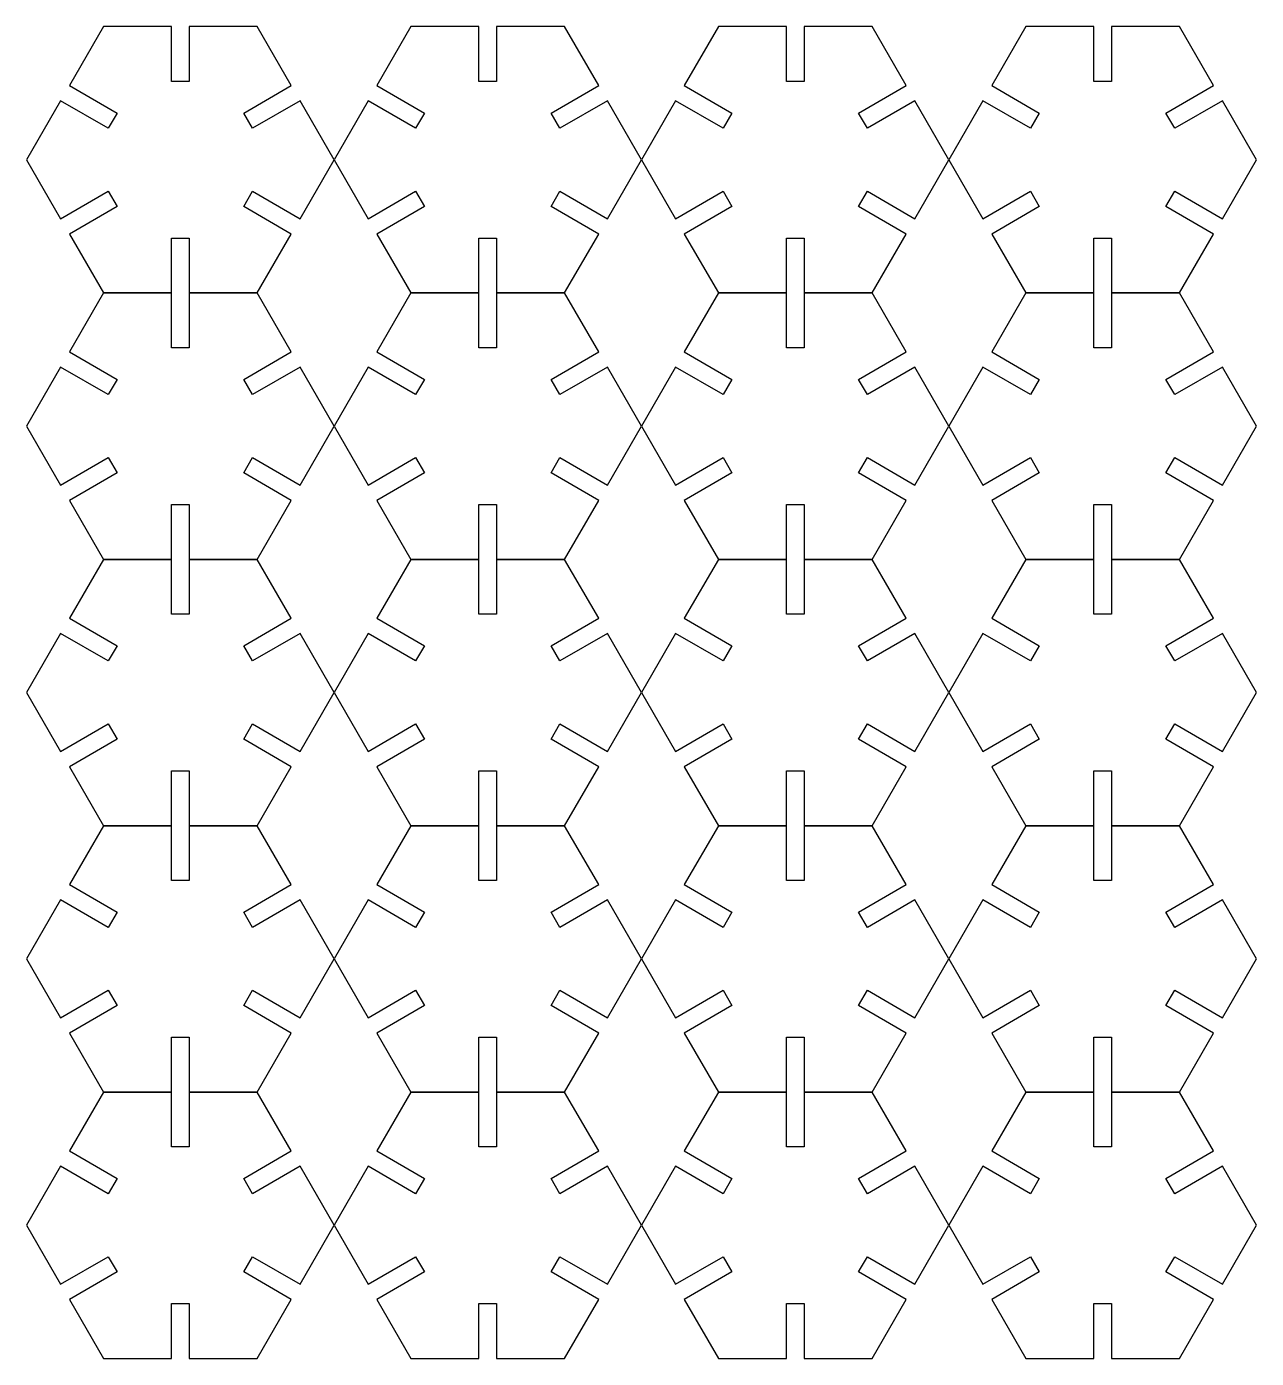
# Model space of a CAD drawing. Header units: millimetres. Extents: x -268 to 668, y -32 to 250.
# Drawn here: x 208.4 to 432.4, y -29.6 to 212.9 of the extents above; entities that cross this region are included whole.
import ezdxf

# ---------------------------------------------------------------- set-up
doc = ezdxf.new("R2010")
doc.units = ezdxf.units.MM
doc.header["$MEASUREMENT"] = 0
doc.layers.add('HEXAGON', color=120, linetype='Continuous')

msp = doc.modelspace()

# ---------------------------------------------------------------- linework, layer by layer
at = {"layer": 'HEXAGON'}
for points in [[(208.42, 188.63), (214.61, 177.9), (223.27, 182.9), (224.88, 180.12), (216.22, 175.12), (222.42, 164.38), (234.81, 164.38), (234.81, 174.38), (238.02, 174.38), (238.02, 164.38), (250.42, 164.38), (256.62, 175.12), (247.96, 180.12), (249.56, 182.9), (258.22, 177.9), (264.42, 188.63), (258.22, 199.37), (249.56, 194.37), (247.96, 197.15), (256.62, 202.15), (250.42, 212.88), (238.02, 212.88), (238.02, 202.88), (234.81, 202.88), (234.81, 212.88), (222.42, 212.88), (216.22, 202.15), (224.88, 197.15), (223.27, 194.37), (214.61, 199.37)], [(264.42, 188.63), (270.62, 177.9), (279.28, 182.9), (280.88, 180.12), (272.22, 175.12), (278.42, 164.38), (290.82, 164.38), (290.82, 174.38), (294.03, 174.38), (294.03, 164.38), (306.42, 164.38), (312.62, 175.12), (303.96, 180.12), (305.56, 182.9), (314.22, 177.9), (320.42, 188.63), (314.22, 199.37), (305.56, 194.37), (303.96, 197.15), (312.62, 202.15), (306.42, 212.88), (294.03, 212.88), (294.03, 202.88), (290.82, 202.88), (290.82, 212.88), (278.42, 212.88), (272.22, 202.15), (280.88, 197.15), (279.28, 194.37), (270.62, 199.37)], [(320.42, 188.63), (326.62, 177.9), (335.28, 182.9), (336.88, 180.12), (328.22, 175.12), (334.42, 164.38), (346.82, 164.38), (346.82, 174.38), (350.03, 174.38), (350.03, 164.38), (362.42, 164.38), (368.62, 175.12), (359.96, 180.12), (361.57, 182.9), (370.23, 177.9), (376.42, 188.63), (370.23, 199.37), (361.57, 194.37), (359.96, 197.15), (368.62, 202.15), (362.42, 212.88), (350.03, 212.88), (350.03, 202.88), (346.82, 202.88), (346.82, 212.88), (334.42, 212.88), (328.22, 202.15), (336.88, 197.15), (335.28, 194.37), (326.62, 199.37)], [(376.42, 188.63), (382.62, 177.9), (391.28, 182.9), (392.89, 180.12), (384.23, 175.12), (390.42, 164.38), (402.82, 164.38), (402.82, 174.38), (406.03, 174.38), (406.03, 164.38), (418.43, 164.38), (424.62, 175.12), (415.96, 180.12), (417.57, 182.9), (426.23, 177.9), (432.43, 188.63), (426.23, 199.37), (417.57, 194.37), (415.96, 197.15), (424.62, 202.15), (418.43, 212.88), (406.03, 212.88), (406.03, 202.88), (402.82, 202.88), (402.82, 212.88), (390.42, 212.88), (384.23, 202.15), (392.89, 197.15), (391.28, 194.37), (382.62, 199.37)], [(208.42, 140.13), (214.61, 129.4), (223.27, 134.4), (224.88, 131.62), (216.22, 126.62), (222.42, 115.88), (234.81, 115.88), (234.81, 125.88), (238.02, 125.88), (238.02, 115.88), (250.42, 115.88), (256.62, 126.62), (247.96, 131.62), (249.56, 134.4), (258.22, 129.4), (264.42, 140.13), (258.22, 150.87), (249.56, 145.87), (247.96, 148.65), (256.62, 153.65), (250.42, 164.38), (238.02, 164.38), (238.02, 154.38), (234.81, 154.38), (234.81, 164.38), (222.42, 164.38), (216.22, 153.65), (224.88, 148.65), (223.27, 145.87), (214.61, 150.87)], [(264.42, 140.13), (270.62, 129.4), (279.28, 134.4), (280.88, 131.62), (272.22, 126.62), (278.42, 115.88), (290.82, 115.88), (290.82, 125.88), (294.03, 125.88), (294.03, 115.88), (306.42, 115.88), (312.62, 126.62), (303.96, 131.62), (305.56, 134.4), (314.22, 129.4), (320.42, 140.13), (314.22, 150.87), (305.56, 145.87), (303.96, 148.65), (312.62, 153.65), (306.42, 164.38), (294.03, 164.38), (294.03, 154.38), (290.82, 154.38), (290.82, 164.38), (278.42, 164.38), (272.22, 153.65), (280.88, 148.65), (279.28, 145.87), (270.62, 150.87)], [(320.42, 140.13), (326.62, 129.4), (335.28, 134.4), (336.88, 131.62), (328.22, 126.62), (334.42, 115.88), (346.82, 115.88), (346.82, 125.88), (350.03, 125.88), (350.03, 115.88), (362.42, 115.88), (368.62, 126.62), (359.96, 131.62), (361.57, 134.4), (370.23, 129.4), (376.42, 140.13), (370.23, 150.87), (361.57, 145.87), (359.96, 148.65), (368.62, 153.65), (362.42, 164.38), (350.03, 164.38), (350.03, 154.38), (346.82, 154.38), (346.82, 164.38), (334.42, 164.38), (328.22, 153.65), (336.88, 148.65), (335.28, 145.87), (326.62, 150.87)], [(376.42, 140.13), (382.62, 129.4), (391.28, 134.4), (392.89, 131.62), (384.23, 126.62), (390.42, 115.88), (402.82, 115.88), (402.82, 125.88), (406.03, 125.88), (406.03, 115.88), (418.43, 115.88), (424.62, 126.62), (415.96, 131.62), (417.57, 134.4), (426.23, 129.4), (432.43, 140.13), (426.23, 150.87), (417.57, 145.87), (415.96, 148.65), (424.62, 153.65), (418.43, 164.38), (406.03, 164.38), (406.03, 154.38), (402.82, 154.38), (402.82, 164.38), (390.42, 164.38), (384.23, 153.65), (392.89, 148.65), (391.28, 145.87), (382.62, 150.87)], [(208.42, 91.63), (214.61, 80.9), (223.27, 85.9), (224.88, 83.12), (216.22, 78.12), (222.42, 67.38), (234.81, 67.38), (234.81, 77.38), (238.02, 77.38), (238.02, 67.38), (250.42, 67.38), (256.62, 78.12), (247.96, 83.12), (249.56, 85.9), (258.22, 80.9), (264.42, 91.63), (258.22, 102.37), (249.56, 97.37), (247.96, 100.15), (256.62, 105.15), (250.42, 115.88), (238.02, 115.88), (238.02, 105.88), (234.81, 105.88), (234.81, 115.88), (222.42, 115.88), (216.22, 105.15), (224.88, 100.15), (223.27, 97.37), (214.61, 102.37)], [(264.42, 91.63), (270.62, 80.9), (279.28, 85.9), (280.88, 83.12), (272.22, 78.12), (278.42, 67.38), (290.82, 67.38), (290.82, 77.38), (294.03, 77.38), (294.03, 67.38), (306.42, 67.38), (312.62, 78.12), (303.96, 83.12), (305.56, 85.9), (314.22, 80.9), (320.42, 91.63), (314.22, 102.37), (305.56, 97.37), (303.96, 100.15), (312.62, 105.15), (306.42, 115.88), (294.03, 115.88), (294.03, 105.88), (290.82, 105.88), (290.82, 115.88), (278.42, 115.88), (272.22, 105.15), (280.88, 100.15), (279.28, 97.37), (270.62, 102.37)], [(320.42, 91.63), (326.62, 80.9), (335.28, 85.9), (336.88, 83.12), (328.22, 78.12), (334.42, 67.38), (346.82, 67.38), (346.82, 77.38), (350.03, 77.38), (350.03, 67.38), (362.42, 67.38), (368.62, 78.12), (359.96, 83.12), (361.57, 85.9), (370.23, 80.9), (376.42, 91.63), (370.23, 102.37), (361.57, 97.37), (359.96, 100.15), (368.62, 105.15), (362.42, 115.88), (350.03, 115.88), (350.03, 105.88), (346.82, 105.88), (346.82, 115.88), (334.42, 115.88), (328.22, 105.15), (336.88, 100.15), (335.28, 97.37), (326.62, 102.37)], [(376.42, 91.63), (382.62, 80.9), (391.28, 85.9), (392.89, 83.12), (384.23, 78.12), (390.42, 67.38), (402.82, 67.38), (402.82, 77.38), (406.03, 77.38), (406.03, 67.38), (418.43, 67.38), (424.62, 78.12), (415.96, 83.12), (417.57, 85.9), (426.23, 80.9), (432.43, 91.63), (426.23, 102.37), (417.57, 97.37), (415.96, 100.15), (424.62, 105.15), (418.43, 115.88), (406.03, 115.88), (406.03, 105.88), (402.82, 105.88), (402.82, 115.88), (390.42, 115.88), (384.23, 105.15), (392.89, 100.15), (391.28, 97.37), (382.62, 102.37)], [(208.42, 43.13), (214.61, 32.4), (223.27, 37.4), (224.88, 34.62), (216.22, 29.62), (222.42, 18.88), (234.81, 18.88), (234.81, 28.88), (238.02, 28.88), (238.02, 18.88), (250.42, 18.88), (256.62, 29.62), (247.96, 34.62), (249.56, 37.4), (258.22, 32.4), (264.42, 43.13), (258.22, 53.87), (249.56, 48.87), (247.96, 51.65), (256.62, 56.65), (250.42, 67.38), (238.02, 67.38), (238.02, 57.38), (234.81, 57.38), (234.81, 67.38), (222.42, 67.38), (216.22, 56.65), (224.88, 51.65), (223.27, 48.87), (214.61, 53.87)], [(264.42, 43.13), (270.62, 32.4), (279.28, 37.4), (280.88, 34.62), (272.22, 29.62), (278.42, 18.88), (290.82, 18.88), (290.82, 28.88), (294.03, 28.88), (294.03, 18.88), (306.42, 18.88), (312.62, 29.62), (303.96, 34.62), (305.56, 37.4), (314.22, 32.4), (320.42, 43.13), (314.22, 53.87), (305.56, 48.87), (303.96, 51.65), (312.62, 56.65), (306.42, 67.38), (294.03, 67.38), (294.03, 57.38), (290.82, 57.38), (290.82, 67.38), (278.42, 67.38), (272.22, 56.65), (280.88, 51.65), (279.28, 48.87), (270.62, 53.87)], [(320.42, 43.13), (326.62, 32.4), (335.28, 37.4), (336.88, 34.62), (328.22, 29.62), (334.42, 18.88), (346.82, 18.88), (346.82, 28.88), (350.03, 28.88), (350.03, 18.88), (362.42, 18.88), (368.62, 29.62), (359.96, 34.62), (361.57, 37.4), (370.23, 32.4), (376.42, 43.13), (370.23, 53.87), (361.57, 48.87), (359.96, 51.65), (368.62, 56.65), (362.42, 67.38), (350.03, 67.38), (350.03, 57.38), (346.82, 57.38), (346.82, 67.38), (334.42, 67.38), (328.22, 56.65), (336.88, 51.65), (335.28, 48.87), (326.62, 53.87)], [(376.42, 43.13), (382.62, 32.4), (391.28, 37.4), (392.89, 34.62), (384.23, 29.62), (390.42, 18.88), (402.82, 18.88), (402.82, 28.88), (406.03, 28.88), (406.03, 18.88), (418.43, 18.88), (424.62, 29.62), (415.96, 34.62), (417.57, 37.4), (426.23, 32.4), (432.43, 43.13), (426.23, 53.87), (417.57, 48.87), (415.96, 51.65), (424.62, 56.65), (418.43, 67.38), (406.03, 67.38), (406.03, 57.38), (402.82, 57.38), (402.82, 67.38), (390.42, 67.38), (384.23, 56.65), (392.89, 51.65), (391.28, 48.87), (382.62, 53.87)], [(208.42, -5.37), (214.61, -16.1), (223.27, -11.1), (224.88, -13.88), (216.22, -18.88), (222.42, -29.62), (234.81, -29.62), (234.81, -19.62), (238.02, -19.62), (238.02, -29.62), (250.42, -29.62), (256.62, -18.88), (247.96, -13.88), (249.56, -11.1), (258.22, -16.1), (264.42, -5.37), (258.22, 5.37), (249.56, 0.37), (247.96, 3.15), (256.62, 8.15), (250.42, 18.88), (238.02, 18.88), (238.02, 8.88), (234.81, 8.88), (234.81, 18.88), (222.42, 18.88), (216.22, 8.15), (224.88, 3.15), (223.27, 0.37), (214.61, 5.37)], [(264.42, -5.37), (270.62, -16.1), (279.28, -11.1), (280.88, -13.88), (272.22, -18.88), (278.42, -29.62), (290.82, -29.62), (290.82, -19.62), (294.03, -19.62), (294.03, -29.62), (306.42, -29.62), (312.62, -18.88), (303.96, -13.88), (305.56, -11.1), (314.22, -16.1), (320.42, -5.37), (314.22, 5.37), (305.56, 0.37), (303.96, 3.15), (312.62, 8.15), (306.42, 18.88), (294.03, 18.88), (294.03, 8.88), (290.82, 8.88), (290.82, 18.88), (278.42, 18.88), (272.22, 8.15), (280.88, 3.15), (279.28, 0.37), (270.62, 5.37)], [(320.42, -5.37), (326.62, -16.1), (335.28, -11.1), (336.88, -13.88), (328.22, -18.88), (334.42, -29.62), (346.82, -29.62), (346.82, -19.62), (350.03, -19.62), (350.03, -29.62), (362.42, -29.62), (368.62, -18.88), (359.96, -13.88), (361.57, -11.1), (370.23, -16.1), (376.42, -5.37), (370.23, 5.37), (361.57, 0.37), (359.96, 3.15), (368.62, 8.15), (362.42, 18.88), (350.03, 18.88), (350.03, 8.88), (346.82, 8.88), (346.82, 18.88), (334.42, 18.88), (328.22, 8.15), (336.88, 3.15), (335.28, 0.37), (326.62, 5.37)], [(376.42, -5.37), (382.62, -16.1), (391.28, -11.1), (392.89, -13.88), (384.23, -18.88), (390.42, -29.62), (402.82, -29.62), (402.82, -19.62), (406.03, -19.62), (406.03, -29.62), (418.43, -29.62), (424.62, -18.88), (415.96, -13.88), (417.57, -11.1), (426.23, -16.1), (432.43, -5.37), (426.23, 5.37), (417.57, 0.37), (415.96, 3.15), (424.62, 8.15), (418.43, 18.88), (406.03, 18.88), (406.03, 8.88), (402.82, 8.88), (402.82, 18.88), (390.42, 18.88), (384.23, 8.15), (392.89, 3.15), (391.28, 0.37), (382.62, 5.37)]]:
    msp.add_lwpolyline(points, close=True, dxfattribs=at)

doc.saveas('drawing.dxf')
